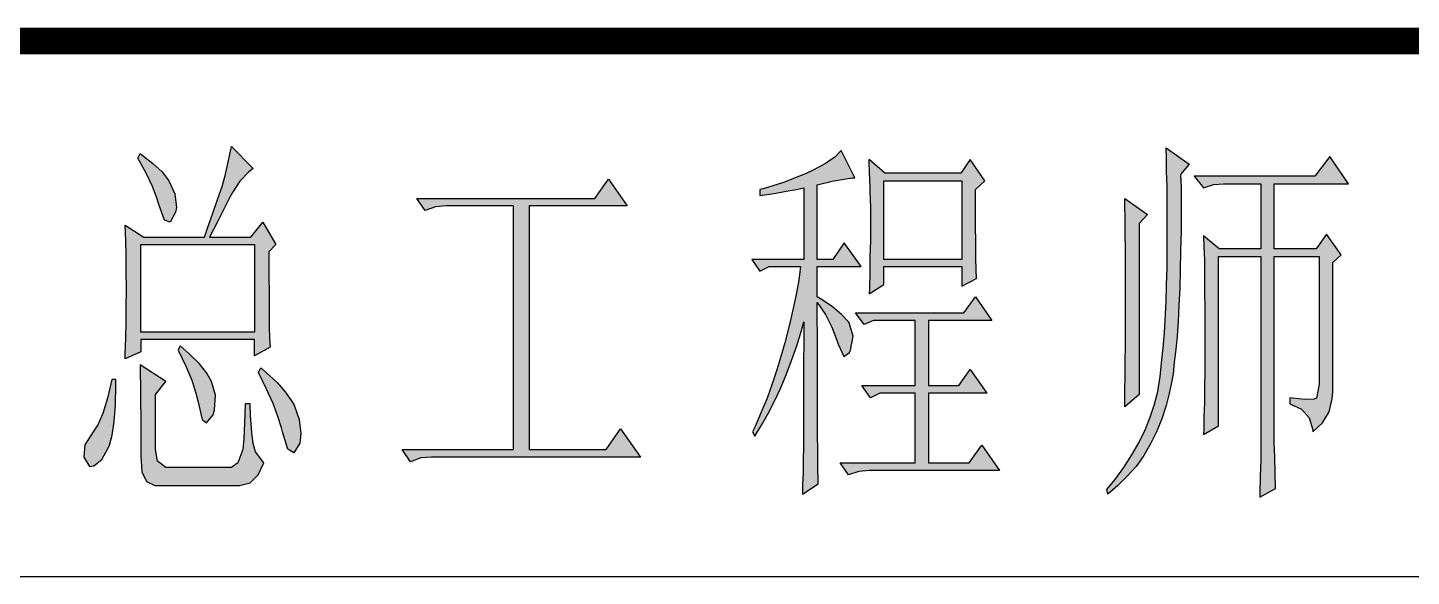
# Model space of a CAD drawing. Extents: x 535358 to 858566, y -185481 to -98609.
# Drawn here: x 754763 to 756158, y -158018 to -157465 of the extents above; entities that cross this region are included whole.
import ezdxf

# ---------------------------------------------------------------- set-up
doc = ezdxf.new("R2010")
doc.units = 0
doc.header["$LTSCALE"] = 1000
doc.header["$MEASUREMENT"] = 0
doc.layers.get('0').update_dxf_attribs({"linetype": 'CONTINUOUS'})
doc.layers.add('1', color=3, linetype='CONTINUOUS')

msp = doc.modelspace()

# ---------------------------------------------------------------- hatches: boundary and pattern name
at = {"layer": '1'}
h = msp.add_hatch(color=3, dxfattribs=at)
h.paths.add_polyline_path([(754986.2, -157610.3), (754990.5, -157606.9), (754968.7, -157584.7), (754965.7, -157598.8), (754962.3, -157614.2), (754959.3, -157625.3), (754954.6, -157638.1), (754949.9, -157652.2), (754944.4, -157667.1), (754941.4, -157676.1), (754880.3, -157676.1), (754861.6, -157664.1), (754862, -157679.5), (754862.4, -157695.3), (754862.4, -157711.5), (754862.8, -157728.2), (754862.8, -157730.3), (754862.4, -157746.1), (754862.4, -157761.9), (754862, -157778.1), (754861.6, -157793.9), (754861.6, -157799), (754877.3, -157791.8), (754877.3, -157779.4), (754991.7, -157779.4), (754991.7, -157796), (755007.5, -157787.1), (755007.1, -157778.1), (755006.7, -157766.6), (755006.7, -157734.6), (755006.3, -157714.1), (755006.3, -157691), (755013.5, -157683.8), (755000.3, -157661.1), (754988.3, -157676.1), (754946.5, -157676.1), (754954.6, -157660.7), (754961.4, -157647.5), (754967, -157636), (754969.6, -157631.3), (754977.2, -157619.7)])
h.paths.add_polyline_path([(754991.7, -157683.8), (754991.7, -157772.1), (754877.3, -157772.1), (754877.3, -157683.8)], flags=16)
h.paths.add_polyline_path([(754905.5, -157619.3), (754898.7, -157610.3), (754889.3, -157601.8), (754878.2, -157593.3), (754876.5, -157592), (754874.4, -157596.7), (754882.5, -157611.6), (754888.9, -157625.3), (754893.6, -157637.7), (754895.3, -157643.2), (754901.3, -157659), (754906.8, -157661.1), (754912.3, -157650.9), (754913.2, -157646.2), (754911.5, -157632.5)], flags=17)
h.paths.add_polyline_path([(755029.3, -157841.3), (755022.9, -157832.3), (755014.8, -157822.9), (755004.1, -157813.1), (754998.2, -157808), (754996, -157812.7), (755003.7, -157828.9), (755010.5, -157843.9), (755015.2, -157857.1), (755019.1, -157868.6), (755019.9, -157872.5), (755025.5, -157890), (755031.4, -157893.8), (755037.4, -157884), (755038.7, -157874.2), (755037, -157860.1), (755031.9, -157845.6)])
h.paths.add_polyline_path([(754948.6, -157821.7), (754943.9, -157813.5), (754936.3, -157804.2), (754925.6, -157793.5), (754917, -157785.8), (754914.9, -157790.1), (754922.6, -157806.3), (754928.6, -157820.4), (754932.8, -157833.6), (754935, -157842.6), (754939.2, -157860.1), (754943.5, -157863.5), (754950.3, -157855.4), (754951.6, -157850.3), (754952.5, -157835.7)])
h.paths.add_polyline_path([(754850.5, -157862.2), (754851.7, -157845.6), (754852.2, -157825.1), (754852.2, -157819.9), (754847.9, -157819.9), (754843.6, -157838.7), (754838.9, -157854.1), (754833.8, -157865.6), (754829.1, -157872.5), (754821, -157885.7), (754819.7, -157898.1), (754825.7, -157907.5), (754830, -157907), (754838.1, -157900.6), (754845.8, -157886.5), (754845.8, -157886.1), (754848.3, -157875.9)])
h.paths.add_polyline_path([(754891.9, -157890.4), (754891.9, -157834.9), (754902.5, -157821.7), (754876.5, -157805), (754876.5, -157814), (754876.9, -157825.9), (754876.9, -157840.9), (754877.3, -157858.8), (754877.3, -157896.8), (754878.2, -157913), (754882.9, -157922.8), (754891.4, -157926.7), (754976.8, -157926.7), (754987.5, -157924.1), (754995.6, -157916), (755001.1, -157904), (754993, -157892.9), (754990.5, -157884.4), (754989.2, -157873.3), (754987.9, -157856.2), (754987.5, -157844.3), (754982.4, -157844.3), (754981.9, -157863.9), (754981.1, -157879.7), (754980.2, -157890.4), (754975.1, -157904), (754968.7, -157908.7), (754902.5, -157908.7), (754894, -157902.3)])
h.paths.add_polyline_path([(755268.7, -157644.5), (755367.3, -157644.5), (755348.5, -157617.6), (755334.9, -157637.2), (755155.6, -157637.2), (755163.7, -157649.2), (755174.4, -157645.8), (755185, -157644.5), (755252.9, -157644.5), (755252.9, -157890.4), (755140.6, -157890.4), (755149.2, -157902.8), (755159.4, -157898.9), (755170.1, -157898.1), (755381, -157898.1), (755360.9, -157869.5), (755346.4, -157890.4), (755268.7, -157890.4)])
h.paths.add_polyline_path([(755558.8, -157706), (755603.2, -157706), (755586.1, -157682.1), (755574.6, -157698.7), (755558.8, -157698.7), (755558.8, -157623.6), (755574.2, -157619.7), (755585.7, -157617.6), (755594.2, -157616.3), (755596.8, -157616.3), (755583.1, -157589), (755576.7, -157595.4), (755567.3, -157601.8), (755555, -157608.6), (755548.6, -157611.6), (755536.2, -157616.7), (755525.1, -157621), (755514.4, -157624.4), (755504.6, -157627.4), (755501.2, -157628.3), (755501.2, -157634.3), (755515.7, -157632.1), (755527.6, -157630), (755537.9, -157628.3), (755545.6, -157626.6), (755545.6, -157698.7), (755493.1, -157698.7), (755501.2, -157710.7), (755510.6, -157706), (755542.2, -157706), (755540.4, -157719.6), (755537.9, -157734.1), (755534.5, -157749.5), (755530.6, -157765.7), (755526.4, -157782.8), (755522.5, -157796.5), (755518.3, -157810.1), (755513.6, -157824.2), (755508.4, -157838.7), (755502.5, -157852.8), (755496.5, -157867.3), (755493.9, -157872.5), (755496.1, -157877.1), (755502.9, -157866), (755509.7, -157854.1), (755516.1, -157841.7), (755522.1, -157828.9), (755527.6, -157815.2), (755533.2, -157800.7), (755538.3, -157785.8), (755543, -157770.4), (755545.6, -157761.5), (755545.6, -157782.8), (755545.1, -157802.4), (755545.1, -157887.4), (755544.7, -157901.1), (755544.7, -157914.3), (755544.3, -157925.8), (755544.3, -157935.6), (755560.1, -157925), (755560.1, -157919.4), (755559.7, -157911.7), (755559.7, -157890.4), (755559.2, -157876.7), (755559.2, -157779.4), (755558.8, -157753.8), (755558.8, -157742.3), (755567.3, -157754.2), (755573.7, -157767), (755578.9, -157780.2), (755580.1, -157784.1), (755585.7, -157796.5), (755591.7, -157792.6), (755592.5, -157790.1), (755595.1, -157776), (755591.2, -157762.7), (755590.4, -157761.5), (755583.6, -157754.2), (755574.2, -157746.1), (755562.2, -157738.4), (755558.8, -157736.3)])
h.paths.add_polyline_path([(755718.9, -157682.1), (755718.5, -157664.1), (755718.5, -157628.3), (755727.9, -157619.3), (755713.3, -157598), (755703.9, -157611.6), (755627.1, -157611.6), (755611.3, -157598), (755611.8, -157614.2), (755611.7, -157614.2), (755612.2, -157630), (755612.6, -157646.2), (755612.6, -157679.9), (755612.2, -157696.1), (755612.2, -157711.9), (755611.7, -157728.2), (755611.3, -157733.3), (755626.3, -157723.9), (755626.3, -157706), (755704.8, -157706), (755704.8, -157725.6), (755719.7, -157717.9), (755719.3, -157709), (755718.9, -157697)])
h.paths.add_polyline_path([(755704.8, -157698.7), (755626.3, -157698.7), (755626.3, -157619.3), (755704.8, -157619.3)], flags=16)
h.paths.add_polyline_path([(755718.5, -157736.3), (755706.9, -157752.5), (755597.7, -157752.5), (755606.2, -157764.5), (755615.6, -157760.2), (755657.8, -157760.2), (755657.8, -157825.9), (755604.1, -157825.9), (755612.6, -157838.3), (755622, -157833.6), (755657.8, -157833.6), (755657.8, -157904), (755582.3, -157904), (755590.4, -157916), (755601.1, -157912.6), (755611.3, -157911.7), (755742.8, -157911.7), (755724.9, -157886.1), (755712.1, -157904), (755671.1, -157904), (755671.1, -157833.6), (755730, -157833.6), (755713.3, -157809.7), (755701.8, -157825.9), (755671.1, -157825.9), (755671.1, -157760.2), (755735.1, -157760.2)])
h.paths.add_polyline_path([(755883.5, -157662.4), (755892, -157653.5), (755869, -157637.2), (755869, -157645.3), (755869.4, -157656.9), (755869.4, -157671.4), (755869.8, -157689.3), (755869.8, -157785.4), (755869.4, -157801.6), (755869.4, -157816.5), (755869, -157830.6), (755869, -157847.3), (755883.5, -157834.9)], flags=17)
h.paths.add_polyline_path([(755924.5, -157727.7), (755924.9, -157709.4), (755925.3, -157690.2), (755925.7, -157669.7), (755925.7, -157625.7), (755925.3, -157612.9), (755933.9, -157602.7), (755910.8, -157586), (755911.2, -157597.1), (755911.2, -157609.9), (755911.7, -157624.9), (755911.7, -157707.2), (755911.2, -157724.3), (755910.8, -157741), (755909.1, -157772.6), (755907.8, -157787.9), (755906.1, -157802.9), (755904.8, -157817), (755904.4, -157818.7), (755902.3, -157831.9), (755898.8, -157844.7), (755894.6, -157857.9), (755889.5, -157870.7), (755883.1, -157883.6), (755876.2, -157895.9), (755868.1, -157908.7), (755859.1, -157921.1), (755851, -157930.9), (755851.9, -157935.6), (755862.1, -157926.7), (755871.5, -157917.3), (755880.5, -157907.5), (755888.2, -157896.4), (755895, -157884.8), (755901, -157872.5), (755906.5, -157859.6), (755910.8, -157846), (755913.8, -157834), (755915.9, -157824.6), (755917.6, -157814), (755918.9, -157802.4), (755920.6, -157789.6), (755921.9, -157776), (755922.8, -157761), (755923.6, -157744.8)])
h.paths.add_polyline_path([(755963.3, -157695.7), (756006, -157695.7), (756006, -157901.1), (756005.6, -157917.7), (756005.1, -157934.8), (756005.1, -157938.6), (756020.9, -157929.7), (756020.1, -157898.1), (756019.7, -157883.1), (756019.7, -157695.7), (756064.9, -157695.7), (756064.9, -157824.6), (756062.3, -157838.7), (756059.8, -157839.6), (756050.8, -157840), (756038, -157838.7), (756035.4, -157838.3), (756035.4, -157844.3), (756047, -157849.8), (756054.7, -157858.4), (756058.5, -157870.7), (756058.5, -157872.5), (756068.3, -157863.5), (756075.1, -157852.4), (756078.1, -157839.2), (756078.6, -157831.9), (756078.6, -157701.7), (756087.1, -157694), (756072.2, -157673.1), (756061.9, -157688), (756019.7, -157688), (756019.7, -157622.3), (756094.4, -157622.3), (756075.6, -157595), (756060.6, -157614.6), (755939, -157614.6), (755948.4, -157626.6), (755958.6, -157623.2), (755968.4, -157622.3), (756006, -157622.3), (756006, -157688), (755964.2, -157688), (755948.4, -157674.8), (755948.8, -157685.9), (755949.2, -157699.1), (755949.2, -157730.7), (755949.6, -157749.5), (755949.6, -157811), (755949.2, -157828.1), (755949.2, -157843.4), (755948.8, -157857.5), (755948.8, -157870.3), (755948.4, -157875.4), (755963.3, -157866.5)])

# ---------------------------------------------------------------- linework, layer by layer
at = {"color": 3}
for points in [[(755007.1, -157778.1), (755007.5, -157787.1), (754991.7, -157796), (754991.7, -157779.4), (754877.3, -157779.4), (754877.3, -157791.8), (754861.6, -157799), (754861.6, -157793.9), (754862, -157778.1), (754862.4, -157761.9), (754862.4, -157746.1), (754862.8, -157730.3), (754862.8, -157728.2), (754862.4, -157711.5), (754862.4, -157695.3), (754862, -157679.5), (754861.6, -157664.1), (754880.3, -157676.1), (754941.4, -157676.1), (754944.4, -157667.1), (754949.9, -157652.2), (754954.6, -157638.1), (754959.3, -157625.3), (754962.3, -157614.2), (754965.7, -157598.8), (754968.7, -157584.7), (754990.5, -157606.9), (754986.2, -157610.3), (754977.2, -157619.7), (754969.6, -157631.3), (754967, -157636), (754961.4, -157647.5), (754954.6, -157660.7), (754946.5, -157676.1), (754988.3, -157676.1), (755000.3, -157661.1), (755013.5, -157683.8), (755006.3, -157691), (755006.3, -157714.1), (755006.7, -157734.6), (755006.7, -157766.6)], [(755862.1, -157926.7), (755851.9, -157935.6), (755851, -157930.9), (755859.1, -157921.1), (755868.1, -157908.7), (755876.2, -157895.9), (755883.1, -157883.6), (755889.5, -157870.7), (755894.6, -157857.9), (755898.8, -157844.7), (755902.3, -157831.9), (755904.4, -157818.7), (755904.8, -157817), (755906.1, -157802.9), (755907.8, -157787.9), (755909.1, -157772.6), (755910.8, -157741), (755911.2, -157724.3), (755911.7, -157707.2), (755911.7, -157624.9), (755911.2, -157609.9), (755911.2, -157597.1), (755910.8, -157586), (755933.9, -157602.7), (755925.3, -157612.9), (755925.7, -157625.7), (755925.7, -157669.7), (755925.3, -157690.2), (755924.9, -157709.4), (755924.5, -157727.7), (755923.6, -157744.8), (755922.8, -157761), (755921.9, -157776), (755920.6, -157789.6), (755918.9, -157802.4), (755917.6, -157814), (755915.9, -157824.6), (755913.8, -157834), (755910.8, -157846), (755906.5, -157859.6), (755901, -157872.5), (755895, -157884.8), (755888.2, -157896.4), (755880.5, -157907.5), (755871.5, -157917.3)], [(756005.1, -157938.6), (756020.9, -157929.7), (756020.1, -157898.1), (756019.7, -157883.1), (756019.7, -157695.7), (756064.9, -157695.7), (756064.9, -157824.6), (756062.3, -157838.7), (756059.8, -157839.6), (756050.8, -157840), (756038, -157838.7), (756035.4, -157838.3), (756035.4, -157844.3), (756047, -157849.8), (756054.7, -157858.4), (756058.5, -157870.7), (756058.5, -157872.5), (756068.3, -157863.5), (756075.1, -157852.4), (756078.1, -157839.2), (756078.6, -157831.9), (756078.6, -157701.7), (756087.1, -157694), (756072.2, -157673.1), (756061.9, -157688), (756019.7, -157688), (756019.7, -157622.3), (756094.4, -157622.3), (756075.6, -157595), (756060.6, -157614.6), (755939, -157614.6), (755948.4, -157626.6), (755958.6, -157623.2), (755968.4, -157622.3), (756006, -157622.3), (756006, -157688), (755964.2, -157688), (755948.4, -157674.8), (755948.8, -157685.9), (755949.2, -157699.1), (755949.2, -157730.7), (755949.6, -157749.5), (755949.6, -157811), (755949.2, -157828.1), (755949.2, -157843.4), (755948.8, -157857.5), (755948.8, -157870.3), (755948.4, -157875.4), (755963.3, -157866.5), (755963.3, -157695.7), (756006, -157695.7), (756006, -157901.1), (756005.6, -157917.7), (756005.1, -157934.8)], [(755360.9, -157869.5), (755381, -157898.1), (755170.1, -157898.1), (755159.4, -157898.9), (755149.2, -157902.8), (755140.6, -157890.4), (755252.9, -157890.4), (755252.9, -157644.5), (755185, -157644.5), (755174.4, -157645.8), (755163.7, -157649.2), (755155.6, -157637.2), (755334.9, -157637.2), (755348.5, -157617.6), (755367.3, -157644.5), (755268.7, -157644.5), (755268.7, -157890.4), (755346.4, -157890.4)], [(755626.3, -157698.7), (755626.3, -157619.3), (755704.8, -157619.3), (755704.8, -157698.7)], [(755869, -157645.3), (755869, -157637.2), (755892, -157653.5), (755883.5, -157662.4), (755883.5, -157834.9), (755869, -157847.3), (755869, -157830.6), (755869.4, -157816.5), (755869.4, -157801.6), (755869.8, -157785.4), (755869.8, -157689.3), (755869.4, -157671.4), (755869.4, -157656.9)], [(754877.3, -157772.1), (754877.3, -157683.8), (754991.7, -157683.8), (754991.7, -157772.1)], [(754922.6, -157806.3), (754928.6, -157820.4), (754932.8, -157833.6), (754935, -157842.6), (754939.2, -157860.1), (754943.5, -157863.5), (754950.3, -157855.4), (754951.6, -157850.3), (754952.5, -157835.7), (754948.6, -157821.7), (754943.9, -157813.5), (754936.3, -157804.2), (754925.6, -157793.5), (754917, -157785.8), (754914.9, -157790.1)], [(754876.5, -157814), (754876.9, -157825.9), (754876.9, -157840.9), (754877.3, -157858.8), (754877.3, -157896.8), (754878.2, -157913), (754882.9, -157922.8), (754891.4, -157926.7), (754976.8, -157926.7), (754987.5, -157924.1), (754995.6, -157916), (755001.1, -157904), (754993, -157892.9), (754990.5, -157884.4), (754989.2, -157873.3), (754987.9, -157856.2), (754987.5, -157844.3), (754982.4, -157844.3), (754981.9, -157863.9), (754981.1, -157879.7), (754980.2, -157890.4), (754975.1, -157904), (754968.7, -157908.7), (754902.5, -157908.7), (754894, -157902.3), (754891.9, -157890.4), (754891.9, -157834.9), (754902.5, -157821.7), (754876.5, -157805)], [(755010.5, -157843.9), (755003.7, -157828.9), (754996, -157812.7), (754998.2, -157808), (755004.1, -157813.1), (755014.8, -157822.9), (755022.9, -157832.3), (755029.3, -157841.3), (755031.9, -157845.6), (755037, -157860.1), (755038.7, -157874.2), (755037.4, -157884), (755031.4, -157893.8), (755025.5, -157890), (755019.9, -157872.5), (755019.1, -157868.6), (755015.2, -157857.1)]]:
    msp.add_lwpolyline(points, close=True, dxfattribs=at)
at = {"color": 7}
for points in [[(754882.5, -157611.6), (754874.4, -157596.7), (754876.5, -157592), (754878.2, -157593.3), (754889.3, -157601.8), (754898.7, -157610.3), (754905.5, -157619.3), (754911.5, -157632.5), (754913.2, -157646.2), (754912.3, -157650.9), (754906.8, -157661.1), (754901.3, -157659), (754895.3, -157643.2), (754893.6, -157637.7), (754888.9, -157625.3)], [(754845.8, -157886.5), (754845.8, -157886.1), (754848.3, -157875.9), (754850.5, -157862.2), (754851.7, -157845.6), (754852.2, -157825.1), (754852.2, -157819.9), (754847.9, -157819.9), (754843.6, -157838.7), (754838.9, -157854.1), (754833.8, -157865.6), (754829.1, -157872.5), (754821, -157885.7), (754819.7, -157898.1), (754825.7, -157907.5), (754830, -157907), (754838.1, -157900.6)]]:
    msp.add_lwpolyline(points, close=True, dxfattribs=at)
msp.add_lwpolyline([(755611.8, -157614.2), (755611.3, -157598)], dxfattribs=at)
at = {"color": 3}
msp.add_lwpolyline([(755611.7, -157614.2), (755612.2, -157630), (755612.6, -157646.2), (755612.6, -157679.9), (755612.2, -157696.1), (755612.2, -157711.9), (755611.7, -157728.2), (755611.3, -157733.3), (755626.3, -157723.9), (755626.3, -157706), (755704.8, -157706), (755704.8, -157725.6), (755719.7, -157717.9), (755719.3, -157709), (755718.9, -157697), (755718.9, -157682.1), (755718.5, -157664.1), (755718.5, -157628.3), (755727.9, -157619.3), (755713.3, -157598), (755703.9, -157611.6), (755627.1, -157611.6), (755611.3, -157598)], dxfattribs=at)
at = {"layer": '1'}
msp.add_line((753984.3, -158018.4), (759384.3, -158018.4), dxfattribs=at)
at = {"layer": '1', "const_width": 27}
msp.add_lwpolyline([(753984.3, -157478.4), (770184.3, -157478.4)], dxfattribs=at)
at = {"layer": '1', "color": 3}
for points in [[(755585.7, -157796.5), (755591.7, -157792.6), (755592.5, -157790.1), (755595.1, -157776), (755591.2, -157762.7), (755590.4, -157761.5), (755583.6, -157754.2), (755574.2, -157746.1), (755562.2, -157738.4), (755558.8, -157736.3), (755558.8, -157706), (755603.2, -157706), (755586.1, -157682.1), (755574.6, -157698.7), (755558.8, -157698.7), (755558.8, -157623.6), (755574.2, -157619.7), (755585.7, -157617.6), (755594.2, -157616.3), (755596.8, -157616.3), (755583.1, -157589), (755576.7, -157595.4), (755567.3, -157601.8), (755555, -157608.6), (755548.6, -157611.6), (755536.2, -157616.7), (755525.1, -157621), (755514.4, -157624.4), (755504.6, -157627.4), (755501.2, -157628.3), (755501.2, -157634.3), (755515.7, -157632.1), (755527.6, -157630), (755537.9, -157628.3), (755545.6, -157626.6), (755545.6, -157698.7), (755493.1, -157698.7), (755501.2, -157710.7), (755510.6, -157706), (755542.2, -157706), (755540.4, -157719.6), (755537.9, -157734.1), (755534.5, -157749.5), (755530.6, -157765.7), (755526.4, -157782.8), (755522.5, -157796.5), (755518.3, -157810.1), (755513.6, -157824.2), (755508.4, -157838.7), (755502.5, -157852.8), (755496.5, -157867.3), (755493.9, -157872.5), (755496.1, -157877.1), (755502.9, -157866), (755509.7, -157854.1), (755516.1, -157841.7), (755522.1, -157828.9), (755527.6, -157815.2), (755533.2, -157800.7), (755538.3, -157785.8), (755543, -157770.4), (755545.6, -157761.5), (755545.6, -157782.8), (755545.1, -157802.4), (755545.1, -157887.4), (755544.7, -157901.1), (755544.7, -157914.3), (755544.3, -157925.8), (755544.3, -157935.6), (755560.1, -157925), (755560.1, -157919.4), (755559.7, -157911.7), (755559.7, -157890.4), (755559.2, -157876.7), (755559.2, -157779.4), (755558.8, -157753.8), (755558.8, -157742.3), (755567.3, -157754.2), (755573.7, -157767), (755578.9, -157780.2), (755580.1, -157784.1)], [(755706.9, -157752.5), (755718.5, -157736.3), (755735.1, -157760.2), (755671.1, -157760.2), (755671.1, -157825.9), (755701.8, -157825.9), (755713.3, -157809.7), (755730, -157833.6), (755671.1, -157833.6), (755671.1, -157904), (755712.1, -157904), (755724.9, -157886.1), (755742.8, -157911.7), (755611.3, -157911.7), (755601.1, -157912.6), (755590.4, -157916), (755582.3, -157904), (755657.8, -157904), (755657.8, -157833.6), (755622, -157833.6), (755612.6, -157838.3), (755604.1, -157825.9), (755657.8, -157825.9), (755657.8, -157760.2), (755615.6, -157760.2), (755606.2, -157764.5), (755597.7, -157752.5)]]:
    msp.add_lwpolyline(points, close=True, dxfattribs=at)

doc.saveas('drawing.dxf')
